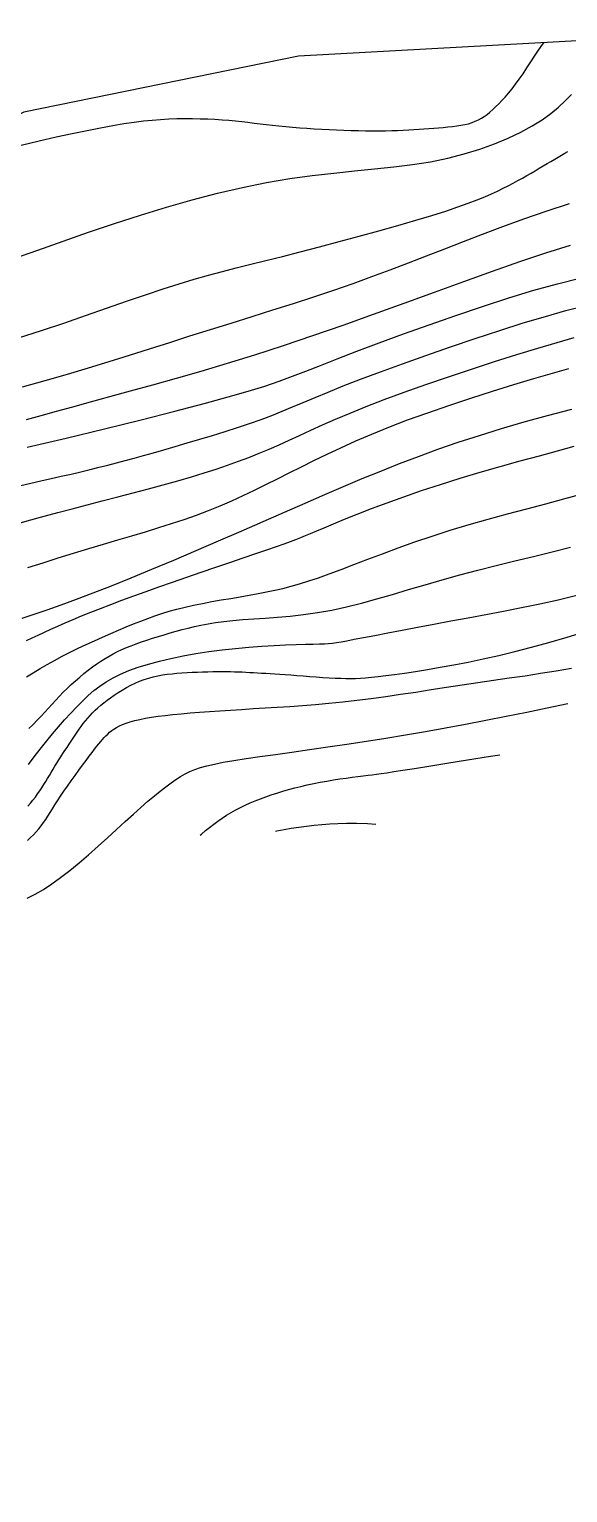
# Model space of a CAD drawing. Header units: metres. Extents: x -2219 to 435, y -3078 to 318.
# Drawn here: x 124 to 147.6, y 214.2 to 278.5 of the extents above; entities that cross this region are included whole.
import ezdxf

# ---------------------------------------------------------------- set-up
doc = ezdxf.new("R2010")
doc.units = ezdxf.units.M
for name, color, linetype in [('TERRAIN_BOUNDARY', 6, 'Continuous'), ('TERRAIN_CONTOUR_1M', 3, 'Continuous'), ('TERRAIN_CONTOUR_5M_SUPPLEMENT', 4, 'Continuous')]:
    doc.layers.add(name, color=color, linetype=linetype)

msp = doc.modelspace()

# ---------------------------------------------------------------- linework, layer by layer
at = {"layer": 'TERRAIN_BOUNDARY'}
msp.add_polyline3d([(157.385, 278.49, 0), (135.797, 277.305, 0), (123.716, 274.848, 0), (111.464, 269.042, 0), (95.483, 261.468, 0), (62.182, 232.227, 0), (60.415, 230.675, 0), (54.031, 231.167, 0), (49.633, 225.636, 0), (46.186, 218.427, 0), (50.361, 212.695, 0), (35.646, 171.339, 0)], dxfattribs=at)
at = {"layer": 'TERRAIN_CONTOUR_1M'}
for points in [[(123.612, 273.399, 1), (124.394, 273.586, 1), (125.145, 273.757, 1), (125.853, 273.912, 1), (126.507, 274.048, 1), (127.1, 274.164, 1), (127.636, 274.262, 1), (128.123, 274.343, 1), (128.569, 274.408, 1), (128.981, 274.46, 1), (129.367, 274.5, 1), (129.735, 274.529, 1), (130.092, 274.549, 1), (130.446, 274.562, 1), (130.795, 274.567, 1), (131.139, 274.567, 1), (131.477, 274.56, 1), (131.807, 274.548, 1), (132.128, 274.532, 1), (132.439, 274.512, 1), (132.739, 274.488, 1), (133.027, 274.462, 1), (133.305, 274.433, 1), (133.577, 274.402, 1), (133.845, 274.37, 1), (134.112, 274.338, 1), (134.382, 274.306, 1), (134.658, 274.274, 1), (134.941, 274.244, 1), (135.236, 274.215, 1), (135.54, 274.188, 1), (135.852, 274.162, 1), (136.171, 274.139, 1), (136.494, 274.118, 1), (136.82, 274.098, 1), (137.147, 274.081, 1), (137.474, 274.066, 1), (137.798, 274.054, 1), (138.119, 274.043, 1), (138.435, 274.036, 1), (138.745, 274.03, 1), (139.047, 274.028, 1), (139.341, 274.028, 1), (139.624, 274.03, 1), (139.896, 274.036, 1), (140.156, 274.044, 1), (140.405, 274.055, 1), (140.644, 274.067, 1), (140.875, 274.082, 1), (141.099, 274.097, 1), (141.317, 274.113, 1), (141.532, 274.13, 1), (141.744, 274.146, 1), (141.954, 274.162, 1), (142.162, 274.178, 1), (142.365, 274.196, 1), (142.564, 274.216, 1), (142.756, 274.24, 1), (142.94, 274.268, 1), (143.115, 274.301, 1), (143.279, 274.341, 1), (143.432, 274.389, 1), (143.574, 274.444, 1), (143.709, 274.507, 1), (143.838, 274.579, 1), (143.963, 274.66, 1), (144.087, 274.75, 1), (144.211, 274.849, 1), (144.337, 274.959, 1), (144.468, 275.079, 1), (144.603, 275.21, 1), (144.743, 275.354, 1), (144.887, 275.512, 1), (145.036, 275.684, 1), (145.188, 275.871, 1), (145.345, 276.076, 1), (145.506, 276.298, 1), (145.671, 276.538, 1), (145.838, 276.791, 1), (146.008, 277.052, 1), (146.179, 277.313, 1), (146.35, 277.569, 1), (146.52, 277.815, 1), (146.58, 277.897, 1)], [(123.238, 268.394, 2), (124.336, 268.786, 2), (125.446, 269.18, 2), (126.573, 269.57, 2), (127.711, 269.952, 2), (128.855, 270.319, 2), (129.995, 270.667, 2), (131.126, 270.99, 2), (132.241, 271.283, 2), (133.331, 271.539, 2), (134.391, 271.755, 2), (135.414, 271.927, 2), (136.399, 272.062, 2), (137.349, 272.171, 2), (138.265, 272.264, 2), (139.146, 272.35, 2), (139.996, 272.44, 2), (140.814, 272.543, 2), (141.601, 272.669, 2), (142.359, 272.827, 2), (143.084, 273.014, 2), (143.772, 273.226, 2), (144.418, 273.459, 2), (145.019, 273.709, 2), (145.571, 273.971, 2), (146.07, 274.241, 2), (146.511, 274.515, 2), (146.894, 274.79, 2), (147.228, 275.065, 2), (147.527, 275.341, 2), (147.803, 275.618, 2)], [(123.496, 264.933, 3), (124.494, 265.252, 3), (125.476, 265.578, 3), (126.434, 265.906, 3), (127.359, 266.226, 3), (128.242, 266.533, 3), (129.075, 266.82, 3), (129.848, 267.078, 3), (130.558, 267.304, 3), (131.217, 267.503, 3), (131.843, 267.68, 3), (132.454, 267.845, 3), (133.066, 268.002, 3), (133.698, 268.161, 3), (134.367, 268.328, 3), (135.09, 268.509, 3), (135.879, 268.711, 3), (136.719, 268.929, 3), (137.589, 269.16, 3), (138.468, 269.397, 3), (139.335, 269.635, 3), (140.17, 269.87, 3), (140.951, 270.096, 3), (141.658, 270.308, 3), (142.274, 270.502, 3), (142.805, 270.679, 3), (143.261, 270.841, 3), (143.654, 270.99, 3), (143.993, 271.128, 3), (144.288, 271.257, 3), (144.551, 271.38, 3), (144.792, 271.499, 3), (145.019, 271.615, 3), (145.236, 271.729, 3), (145.444, 271.841, 3), (145.643, 271.951, 3), (145.835, 272.06, 3), (146.022, 272.167, 3), (146.204, 272.273, 3), (146.383, 272.378, 3), (146.559, 272.482, 3), (146.732, 272.584, 3), (146.9, 272.683, 3), (147.063, 272.779, 3), (147.22, 272.871, 3), (147.369, 272.957, 3), (147.509, 273.038, 3), (147.64, 273.112, 3)], [(123.658, 262.771, 4), (124.668, 263.05, 4), (125.636, 263.328, 4), (126.571, 263.607, 4), (127.48, 263.887, 4), (128.372, 264.167, 4), (129.255, 264.447, 4), (130.137, 264.729, 4), (131.026, 265.011, 4), (131.928, 265.295, 4), (132.84, 265.579, 4), (133.757, 265.865, 4), (134.671, 266.153, 4), (135.579, 266.442, 4), (136.474, 266.733, 4), (137.351, 267.025, 4), (138.204, 267.32, 4), (139.03, 267.617, 4), (139.836, 267.918, 4), (140.631, 268.221, 4), (141.425, 268.529, 4), (142.228, 268.842, 4), (143.048, 269.161, 4), (143.896, 269.486, 4), (144.78, 269.818, 4), (145.709, 270.156, 4), (146.688, 270.495, 4), (147.721, 270.826, 4)], [(123.864, 260.118, 6), (125.586, 260.525, 6), (127.277, 260.933, 6), (128.885, 261.331, 6), (130.359, 261.704, 6), (131.645, 262.041, 6), (132.709, 262.331, 6), (133.582, 262.583, 6), (134.313, 262.811, 6), (134.948, 263.025, 6), (135.536, 263.239, 6), (136.125, 263.465, 6), (136.762, 263.715, 6), (137.496, 264.002, 6), (138.362, 264.335, 6), (139.345, 264.704, 6), (140.417, 265.099, 6), (141.55, 265.506, 6), (142.718, 265.914, 6), (143.891, 266.31, 6), (145.044, 266.682, 6), (146.148, 267.017, 6), (147.183, 267.308, 6), (148.168, 267.555, 6)], [(123.584, 258.431, 7), (124.028, 258.535, 7), (124.476, 258.639, 7), (124.925, 258.741, 7), (125.369, 258.843, 7), (125.806, 258.943, 7), (126.232, 259.042, 7), (126.643, 259.14, 7), (127.038, 259.237, 7), (127.422, 259.334, 7), (127.802, 259.433, 7), (128.184, 259.536, 7), (128.576, 259.643, 7), (128.986, 259.757, 7), (129.419, 259.88, 7), (129.883, 260.012, 7), (130.382, 260.155, 7), (130.91, 260.308, 7), (131.458, 260.469, 7), (132.015, 260.636, 7), (132.573, 260.809, 7), (133.121, 260.985, 7), (133.652, 261.163, 7), (134.155, 261.341, 7), (134.625, 261.519, 7), (135.078, 261.7, 7), (135.534, 261.889, 7), (136.011, 262.09, 7), (136.529, 262.307, 7), (137.109, 262.547, 7), (137.769, 262.812, 7), (138.53, 263.108, 7), (139.402, 263.436, 7), (140.369, 263.79, 7), (141.402, 264.158, 7), (142.477, 264.532, 7), (143.567, 264.9, 7), (144.644, 265.253, 7), (145.684, 265.581, 7), (146.66, 265.873, 7), (147.554, 266.123, 7), (148.386, 266.334, 7)], [(123.456, 256.774, 8), (124.027, 256.926, 8), (124.615, 257.085, 8), (125.221, 257.249, 8), (125.85, 257.418, 8), (126.502, 257.59, 8), (127.171, 257.764, 8), (127.849, 257.94, 8), (128.528, 258.118, 8), (129.199, 258.295, 8), (129.855, 258.472, 8), (130.488, 258.648, 8), (131.089, 258.821, 8), (131.653, 258.992, 8), (132.183, 259.161, 8), (132.684, 259.331, 8), (133.162, 259.502, 8), (133.622, 259.676, 8), (134.069, 259.855, 8), (134.51, 260.039, 8), (134.948, 260.231, 8), (135.392, 260.432, 8), (135.85, 260.643, 8), (136.336, 260.866, 8), (136.859, 261.103, 8), (137.432, 261.354, 8), (138.066, 261.622, 8), (138.772, 261.908, 8), (139.563, 262.213, 8), (140.442, 262.537, 8), (141.393, 262.875, 8), (142.388, 263.217, 8), (143.404, 263.557, 8), (144.415, 263.886, 8), (145.397, 264.196, 8), (146.325, 264.48, 8), (147.172, 264.729, 8), (147.925, 264.939, 8)], [(123.9, 254.833, 9), (124.566, 255.043, 9), (125.239, 255.256, 9), (125.911, 255.466, 9), (126.574, 255.669, 9), (127.222, 255.863, 9), (127.853, 256.049, 9), (128.469, 256.23, 9), (129.068, 256.408, 9), (129.652, 256.585, 9), (130.221, 256.765, 9), (130.775, 256.949, 9), (131.315, 257.14, 9), (131.84, 257.341, 9), (132.355, 257.551, 9), (132.862, 257.77, 9), (133.364, 257.998, 9), (133.865, 258.235, 9), (134.369, 258.479, 9), (134.878, 258.731, 9), (135.396, 258.991, 9), (135.926, 259.258, 9), (136.476, 259.531, 9), (137.053, 259.812, 9), (137.664, 260.1, 9), (138.316, 260.394, 9), (139.018, 260.696, 9), (139.775, 261.004, 9), (140.596, 261.318, 9), (141.483, 261.639, 9), (142.416, 261.96, 9), (143.374, 262.277, 9), (144.331, 262.583, 9), (145.264, 262.872, 9), (146.15, 263.14, 9), (146.965, 263.379, 9), (147.685, 263.585, 9)], [(123.838, 251.628, 11), (124.091, 251.742, 11), (124.352, 251.862, 11), (124.625, 251.988, 11), (124.912, 252.12, 11), (125.217, 252.257, 11), (125.542, 252.4, 11), (125.89, 252.55, 11), (126.263, 252.706, 11), (126.665, 252.869, 11), (127.095, 253.038, 11), (127.553, 253.214, 11), (128.039, 253.397, 11), (128.553, 253.586, 11), (129.095, 253.783, 11), (129.665, 253.986, 11), (130.263, 254.196, 11), (130.886, 254.413, 11), (131.522, 254.632, 11), (132.158, 254.849, 11), (132.779, 255.061, 11), (133.371, 255.262, 11), (133.92, 255.449, 11), (134.412, 255.617, 11), (134.833, 255.762, 11), (135.174, 255.881, 11), (135.451, 255.98, 11), (135.685, 256.067, 11), (135.896, 256.15, 11), (136.105, 256.235, 11), (136.334, 256.331, 11), (136.604, 256.444, 11), (136.935, 256.584, 11), (137.344, 256.755, 11), (137.829, 256.954, 11), (138.386, 257.177, 11), (139.008, 257.42, 11), (139.691, 257.677, 11), (140.427, 257.944, 11), (141.212, 258.216, 11), (142.039, 258.488, 11), (142.902, 258.757, 11), (143.786, 259.02, 11), (144.672, 259.274, 11), (145.546, 259.518, 11), (146.39, 259.749, 11), (147.186, 259.965, 11), (147.919, 260.165, 11)], [(123.841, 250.032, 12), (124.137, 250.209, 12), (124.441, 250.389, 12), (124.754, 250.57, 12), (125.078, 250.751, 12), (125.412, 250.931, 12), (125.757, 251.108, 12), (126.111, 251.282, 12), (126.469, 251.452, 12), (126.829, 251.618, 12), (127.188, 251.778, 12), (127.543, 251.932, 12), (127.89, 252.08, 12), (128.226, 252.22, 12), (128.549, 252.353, 12), (128.863, 252.478, 12), (129.172, 252.596, 12), (129.481, 252.708, 12), (129.795, 252.813, 12), (130.118, 252.912, 12), (130.454, 253.005, 12), (130.81, 253.094, 12), (131.187, 253.177, 12), (131.581, 253.257, 12), (131.989, 253.333, 12), (132.403, 253.406, 12), (132.819, 253.478, 12), (133.231, 253.548, 12), (133.634, 253.617, 12), (134.022, 253.687, 12), (134.393, 253.759, 12), (134.752, 253.834, 12), (135.109, 253.917, 12), (135.471, 254.01, 12), (135.848, 254.118, 12), (136.248, 254.242, 12), (136.68, 254.386, 12), (137.151, 254.553, 12), (137.67, 254.746, 12), (138.235, 254.961, 12), (138.845, 255.194, 12), (139.496, 255.44, 12), (140.187, 255.695, 12), (140.915, 255.955, 12), (141.678, 256.215, 12), (142.473, 256.471, 12), (143.298, 256.719, 12), (144.141, 256.959, 12), (144.992, 257.192, 12), (145.838, 257.417, 12), (146.668, 257.635, 12), (147.47, 257.847, 12), (148.234, 258.052, 12)], [(123.939, 247.757, 13), (124.13, 247.94, 13), (124.311, 248.121, 13), (124.482, 248.301, 13), (124.647, 248.479, 13), (124.807, 248.655, 13), (124.966, 248.831, 13), (125.125, 249.005, 13), (125.286, 249.178, 13), (125.453, 249.35, 13), (125.626, 249.522, 13), (125.806, 249.691, 13), (125.99, 249.857, 13), (126.178, 250.018, 13), (126.367, 250.175, 13), (126.556, 250.324, 13), (126.745, 250.466, 13), (126.93, 250.599, 13), (127.113, 250.722, 13), (127.293, 250.836, 13), (127.474, 250.942, 13), (127.656, 251.042, 13), (127.842, 251.136, 13), (128.035, 251.226, 13), (128.235, 251.313, 13), (128.445, 251.398, 13), (128.666, 251.481, 13), (128.897, 251.564, 13), (129.137, 251.645, 13), (129.385, 251.726, 13), (129.638, 251.805, 13), (129.895, 251.882, 13), (130.155, 251.958, 13), (130.416, 252.033, 13), (130.678, 252.105, 13), (130.944, 252.175, 13), (131.22, 252.242, 13), (131.511, 252.306, 13), (131.821, 252.364, 13), (132.155, 252.418, 13), (132.519, 252.466, 13), (132.918, 252.507, 13), (133.355, 252.542, 13), (133.829, 252.574, 13), (134.336, 252.608, 13), (134.873, 252.648, 13), (135.437, 252.699, 13), (136.026, 252.766, 13), (136.635, 252.853, 13), (137.262, 252.965, 13), (137.905, 253.104, 13), (138.563, 253.268, 13), (139.238, 253.452, 13), (139.93, 253.651, 13), (140.641, 253.861, 13), (141.37, 254.078, 13), (142.12, 254.296, 13), (142.891, 254.511, 13), (143.682, 254.719, 13), (144.49, 254.923, 13), (145.307, 255.123, 13), (146.127, 255.323, 13), (146.945, 255.524, 13), (147.754, 255.729, 13)], [(123.924, 246.172, 14), (124.085, 246.396, 14), (124.276, 246.648, 14), (124.493, 246.924, 14), (124.731, 247.217, 14), (124.984, 247.521, 14), (125.248, 247.828, 14), (125.516, 248.132, 14), (125.785, 248.428, 14), (126.047, 248.707, 14), (126.301, 248.965, 14), (126.551, 249.202, 14), (126.803, 249.421, 14), (127.065, 249.623, 14), (127.344, 249.81, 14), (127.645, 249.984, 14), (127.976, 250.148, 14), (128.343, 250.302, 14), (128.752, 250.449, 14), (129.2, 250.589, 14), (129.682, 250.72, 14), (130.193, 250.841, 14), (130.729, 250.953, 14), (131.285, 251.053, 14), (131.857, 251.142, 14), (132.44, 251.218, 14), (133.028, 251.281, 14), (133.612, 251.333, 14), (134.181, 251.373, 14), (134.726, 251.405, 14), (135.235, 251.429, 14), (135.7, 251.447, 14), (136.108, 251.459, 14), (136.45, 251.469, 14), (136.722, 251.476, 14), (136.937, 251.484, 14), (137.119, 251.495, 14), (137.287, 251.511, 14), (137.463, 251.535, 14), (137.668, 251.569, 14), (137.923, 251.616, 14), (138.249, 251.679, 14), (138.662, 251.758, 14), (139.157, 251.852, 14), (139.723, 251.96, 14), (140.35, 252.079, 14), (141.027, 252.208, 14), (141.744, 252.343, 14), (142.49, 252.483, 14), (143.256, 252.626, 14), (144.032, 252.77, 14), (144.816, 252.919, 14), (145.609, 253.074, 14), (146.41, 253.239, 14), (147.219, 253.417, 14), (148.037, 253.612, 14)], [(123.887, 242.841, 16), (124.02, 242.962, 16), (124.146, 243.088, 16), (124.266, 243.218, 16), (124.379, 243.351, 16), (124.486, 243.486, 16), (124.587, 243.623, 16), (124.684, 243.764, 16), (124.78, 243.91, 16), (124.878, 244.063, 16), (124.98, 244.226, 16), (125.089, 244.399, 16), (125.208, 244.584, 16), (125.339, 244.785, 16), (125.485, 245, 16), (125.642, 245.228, 16), (125.807, 245.461, 16), (125.975, 245.696, 16), (126.142, 245.926, 16), (126.304, 246.148, 16), (126.457, 246.356, 16), (126.598, 246.545, 16), (126.723, 246.71, 16), (126.833, 246.855, 16), (126.932, 246.981, 16), (127.021, 247.091, 16), (127.103, 247.189, 16), (127.181, 247.278, 16), (127.256, 247.36, 16), (127.332, 247.438, 16), (127.411, 247.514, 16), (127.495, 247.59, 16), (127.587, 247.664, 16), (127.687, 247.736, 16), (127.799, 247.805, 16), (127.924, 247.873, 16), (128.066, 247.937, 16), (128.225, 247.998, 16), (128.404, 248.055, 16), (128.603, 248.109, 16), (128.825, 248.16, 16), (129.068, 248.208, 16), (129.335, 248.252, 16), (129.625, 248.295, 16), (129.94, 248.335, 16), (130.28, 248.372, 16), (130.646, 248.408, 16), (131.037, 248.442, 16), (131.45, 248.475, 16), (131.885, 248.507, 16), (132.341, 248.538, 16), (132.814, 248.568, 16), (133.304, 248.599, 16), (133.81, 248.63, 16), (134.33, 248.662, 16), (134.864, 248.695, 16), (135.412, 248.732, 16), (135.973, 248.772, 16), (136.549, 248.818, 16), (137.138, 248.871, 16), (137.742, 248.932, 16), (138.359, 249.001, 16), (138.991, 249.08, 16), (139.634, 249.168, 16), (140.289, 249.262, 16), (140.954, 249.362, 16), (141.627, 249.465, 16), (142.307, 249.569, 16), (142.993, 249.674, 16), (143.683, 249.778, 16), (144.375, 249.879, 16), (145.068, 249.979, 16), (145.759, 250.08, 16), (146.446, 250.184, 16), (147.126, 250.293, 16), (147.798, 250.409, 16)], [(123.874, 240.303, 17), (124.224, 240.479, 17), (124.583, 240.687, 17), (124.955, 240.928, 17), (125.341, 241.204, 17), (125.742, 241.515, 17), (126.155, 241.854, 17), (126.573, 242.212, 17), (126.99, 242.581, 17), (127.402, 242.952, 17), (127.801, 243.317, 17), (128.184, 243.667, 17), (128.543, 243.994, 17), (128.874, 244.29, 17), (129.18, 244.557, 17), (129.462, 244.795, 17), (129.723, 245.008, 17), (129.966, 245.197, 17), (130.194, 245.365, 17), (130.41, 245.513, 17), (130.616, 245.643, 17), (130.816, 245.759, 17), (131.02, 245.861, 17), (131.24, 245.954, 17), (131.486, 246.038, 17), (131.769, 246.118, 17), (132.1, 246.195, 17), (132.492, 246.272, 17), (132.953, 246.352, 17), (133.494, 246.436, 17), (134.106, 246.526, 17), (134.782, 246.621, 17), (135.512, 246.723, 17), (136.286, 246.831, 17), (137.095, 246.946, 17), (137.93, 247.067, 17), (138.782, 247.197, 17), (139.642, 247.333, 17), (140.509, 247.478, 17), (141.382, 247.629, 17), (142.262, 247.787, 17), (143.147, 247.951, 17), (144.038, 248.121, 17), (144.933, 248.298, 17), (145.834, 248.479, 17), (146.738, 248.666, 17), (147.64, 248.858, 17)], [(131.471, 243.069, 18), (131.53, 243.121, 18), (131.709, 243.269, 18), (131.889, 243.414, 18), (132.071, 243.554, 18), (132.257, 243.689, 18), (132.446, 243.819, 18), (132.639, 243.943, 18), (132.835, 244.063, 18), (133.037, 244.176, 18), (133.243, 244.284, 18), (133.454, 244.387, 18), (133.671, 244.485, 18), (133.893, 244.579, 18), (134.122, 244.67, 18), (134.357, 244.757, 18), (134.599, 244.841, 18), (134.848, 244.922, 18), (135.104, 245, 18), (135.365, 245.076, 18), (135.633, 245.148, 18), (135.906, 245.216, 18), (136.184, 245.281, 18), (136.467, 245.341, 18), (136.753, 245.397, 18), (137.043, 245.449, 18), (137.332, 245.496, 18), (137.618, 245.539, 18), (137.896, 245.579, 18), (138.163, 245.614, 18), (138.414, 245.646, 18), (138.647, 245.675, 18), (138.857, 245.702, 18), (139.045, 245.726, 18), (139.229, 245.75, 18), (139.432, 245.779, 18), (139.678, 245.816, 18), (139.988, 245.863, 18), (140.385, 245.925, 18), (140.893, 246.005, 18), (141.534, 246.106, 18), (142.322, 246.231, 18), (143.236, 246.376, 18), (144.248, 246.536, 18), (144.654, 246.601, 18)], [(134.791, 243.241, 19), (134.854, 243.256, 19), (135.162, 243.318, 19), (135.481, 243.374, 19), (135.809, 243.424, 19), (136.144, 243.468, 19), (136.483, 243.505, 19), (136.825, 243.537, 19), (137.17, 243.564, 19), (137.529, 243.583, 19), (137.916, 243.592, 19), (138.343, 243.591, 19), (138.826, 243.576, 19), (139.198, 243.555, 19)]]:
    msp.add_polyline3d(points, dxfattribs=at)
at = {"layer": 'TERRAIN_CONTOUR_5M_SUPPLEMENT'}
for points in [[(123.838, 261.343, 5), (124.485, 261.517, 5), (125.16, 261.703, 5), (125.878, 261.902, 5), (126.653, 262.115, 5), (127.497, 262.344, 5), (128.41, 262.592, 5), (129.389, 262.859, 5), (130.429, 263.15, 5), (131.527, 263.466, 5), (132.68, 263.809, 5), (133.885, 264.183, 5), (135.139, 264.589, 5), (136.435, 265.027, 5), (137.761, 265.491, 5), (139.102, 265.97, 5), (140.445, 266.457, 5), (141.774, 266.94, 5), (143.075, 267.411, 5), (144.333, 267.86, 5), (145.534, 268.278, 5), (146.669, 268.658, 5), (147.758, 268.998, 5)], [(123.656, 252.612, 10), (124.177, 252.784, 10), (124.744, 252.978, 10), (125.363, 253.196, 10), (126.038, 253.442, 10), (126.773, 253.719, 10), (127.571, 254.031, 10), (128.435, 254.379, 10), (129.353, 254.758, 10), (130.311, 255.161, 10), (131.294, 255.579, 10), (132.287, 256.007, 10), (133.278, 256.436, 10), (134.25, 256.86, 10), (135.19, 257.271, 10), (136.088, 257.663, 10), (136.95, 258.038, 10), (137.785, 258.397, 10), (138.605, 258.742, 10), (139.419, 259.075, 10), (140.238, 259.4, 10), (141.073, 259.717, 10), (141.932, 260.029, 10), (142.826, 260.337, 10), (143.755, 260.641, 10), (144.719, 260.941, 10), (145.719, 261.235, 10), (146.753, 261.521, 10), (147.823, 261.8, 10)], [(123.898, 244.34, 15), (124.014, 244.473, 15), (124.124, 244.609, 15), (124.23, 244.745, 15), (124.331, 244.882, 15), (124.426, 245.019, 15), (124.517, 245.155, 15), (124.603, 245.291, 15), (124.687, 245.426, 15), (124.768, 245.561, 15), (124.847, 245.695, 15), (124.927, 245.831, 15), (125.007, 245.966, 15), (125.09, 246.102, 15), (125.175, 246.239, 15), (125.262, 246.377, 15), (125.351, 246.515, 15), (125.441, 246.653, 15), (125.532, 246.791, 15), (125.623, 246.928, 15), (125.714, 247.065, 15), (125.804, 247.2, 15), (125.892, 247.334, 15), (125.98, 247.467, 15), (126.068, 247.597, 15), (126.157, 247.726, 15), (126.247, 247.852, 15), (126.339, 247.977, 15), (126.434, 248.098, 15), (126.533, 248.217, 15), (126.636, 248.334, 15), (126.743, 248.448, 15), (126.857, 248.56, 15), (126.977, 248.671, 15), (127.104, 248.781, 15), (127.239, 248.891, 15), (127.382, 249.002, 15), (127.535, 249.113, 15), (127.698, 249.226, 15), (127.869, 249.338, 15), (128.047, 249.448, 15), (128.233, 249.555, 15), (128.423, 249.656, 15), (128.617, 249.751, 15), (128.815, 249.837, 15), (129.014, 249.913, 15), (129.213, 249.977, 15), (129.414, 250.031, 15), (129.616, 250.076, 15), (129.821, 250.112, 15), (130.029, 250.141, 15), (130.24, 250.165, 15), (130.455, 250.185, 15), (130.674, 250.201, 15), (130.899, 250.215, 15), (131.126, 250.228, 15), (131.355, 250.238, 15), (131.582, 250.247, 15), (131.807, 250.253, 15), (132.026, 250.258, 15), (132.238, 250.261, 15), (132.441, 250.262, 15), (132.633, 250.261, 15), (132.816, 250.258, 15), (132.991, 250.254, 15), (133.161, 250.249, 15), (133.327, 250.242, 15), (133.491, 250.234, 15), (133.656, 250.226, 15), (133.823, 250.216, 15), (133.995, 250.207, 15), (134.172, 250.196, 15), (134.357, 250.185, 15), (134.552, 250.173, 15), (134.758, 250.159, 15), (134.976, 250.144, 15), (135.209, 250.128, 15), (135.459, 250.11, 15), (135.725, 250.09, 15), (136.004, 250.068, 15), (136.291, 250.047, 15), (136.581, 250.026, 15), (136.868, 250.006, 15), (137.146, 249.989, 15), (137.412, 249.974, 15), (137.66, 249.963, 15), (137.886, 249.957, 15), (138.099, 249.955, 15), (138.308, 249.959, 15), (138.522, 249.97, 15), (138.752, 249.987, 15), (139.007, 250.012, 15), (139.297, 250.045, 15), (139.632, 250.086, 15), (140.018, 250.137, 15), (140.455, 250.197, 15), (140.939, 250.268, 15), (141.465, 250.351, 15), (142.031, 250.447, 15), (142.631, 250.556, 15), (143.262, 250.678, 15), (143.92, 250.816, 15), (144.602, 250.97, 15), (145.31, 251.141, 15), (146.045, 251.331, 15), (146.809, 251.54, 15), (147.606, 251.772, 15), (148.435, 252.026, 15)]]:
    msp.add_polyline3d(points, dxfattribs=at)

doc.saveas('drawing.dxf')
